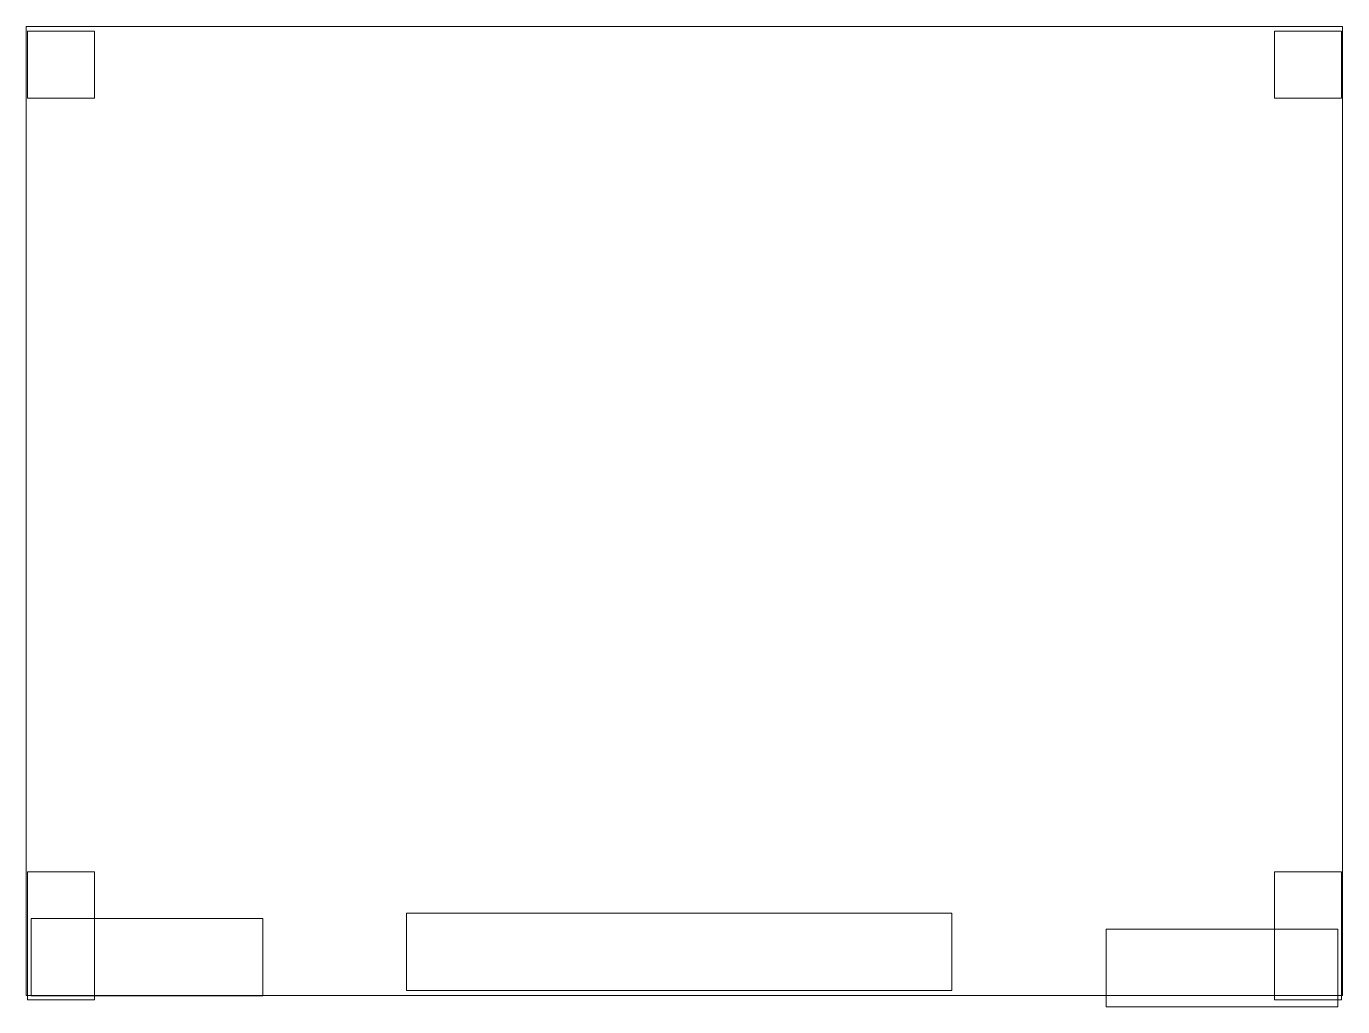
# Model space of a CAD drawing. Header units: inches. Extents: x 223.9 to 267.1, y -163 to -130.9.
import ezdxf

# ---------------------------------------------------------------- set-up
doc = ezdxf.new("R2010")
doc.units = ezdxf.units.IN
doc.header["$MEASUREMENT"] = 0
doc.layers.add('Layer 1', color=7, linetype='Continuous')

msp = doc.modelspace()

# ---------------------------------------------------------------- linework, layer by layer
at = {"layer": 'Layer 1', "color": 7, "lineweight": 9, "true_color": 0xffffff}
for points in [[(267.133, -162.656), (223.933, -162.656), (223.933, -130.856), (267.133, -130.856), (267.133, -162.656)], [(226.172, -133.215), (223.972, -133.215), (223.972, -131.015), (226.172, -131.015), (226.172, -133.215)], [(267.094, -133.215), (264.894, -133.215), (264.894, -131.015), (267.094, -131.015), (267.094, -133.215)], [(226.172, -162.79), (223.972, -162.79), (223.972, -158.59), (226.172, -158.59), (226.172, -162.79)], [(267.094, -162.79), (264.894, -162.79), (264.894, -158.59), (267.094, -158.59), (267.094, -162.79)], [(231.694, -162.666), (224.094, -162.666), (224.094, -160.126), (231.694, -160.126), (231.694, -162.666)], [(254.307, -162.489), (236.407, -162.489), (236.407, -159.949), (254.307, -159.949), (254.307, -162.489)], [(266.972, -163.019), (259.372, -163.019), (259.372, -160.479), (266.972, -160.479), (266.972, -163.019)]]:
    msp.add_lwpolyline(points, dxfattribs=at)

doc.saveas('drawing.dxf')
